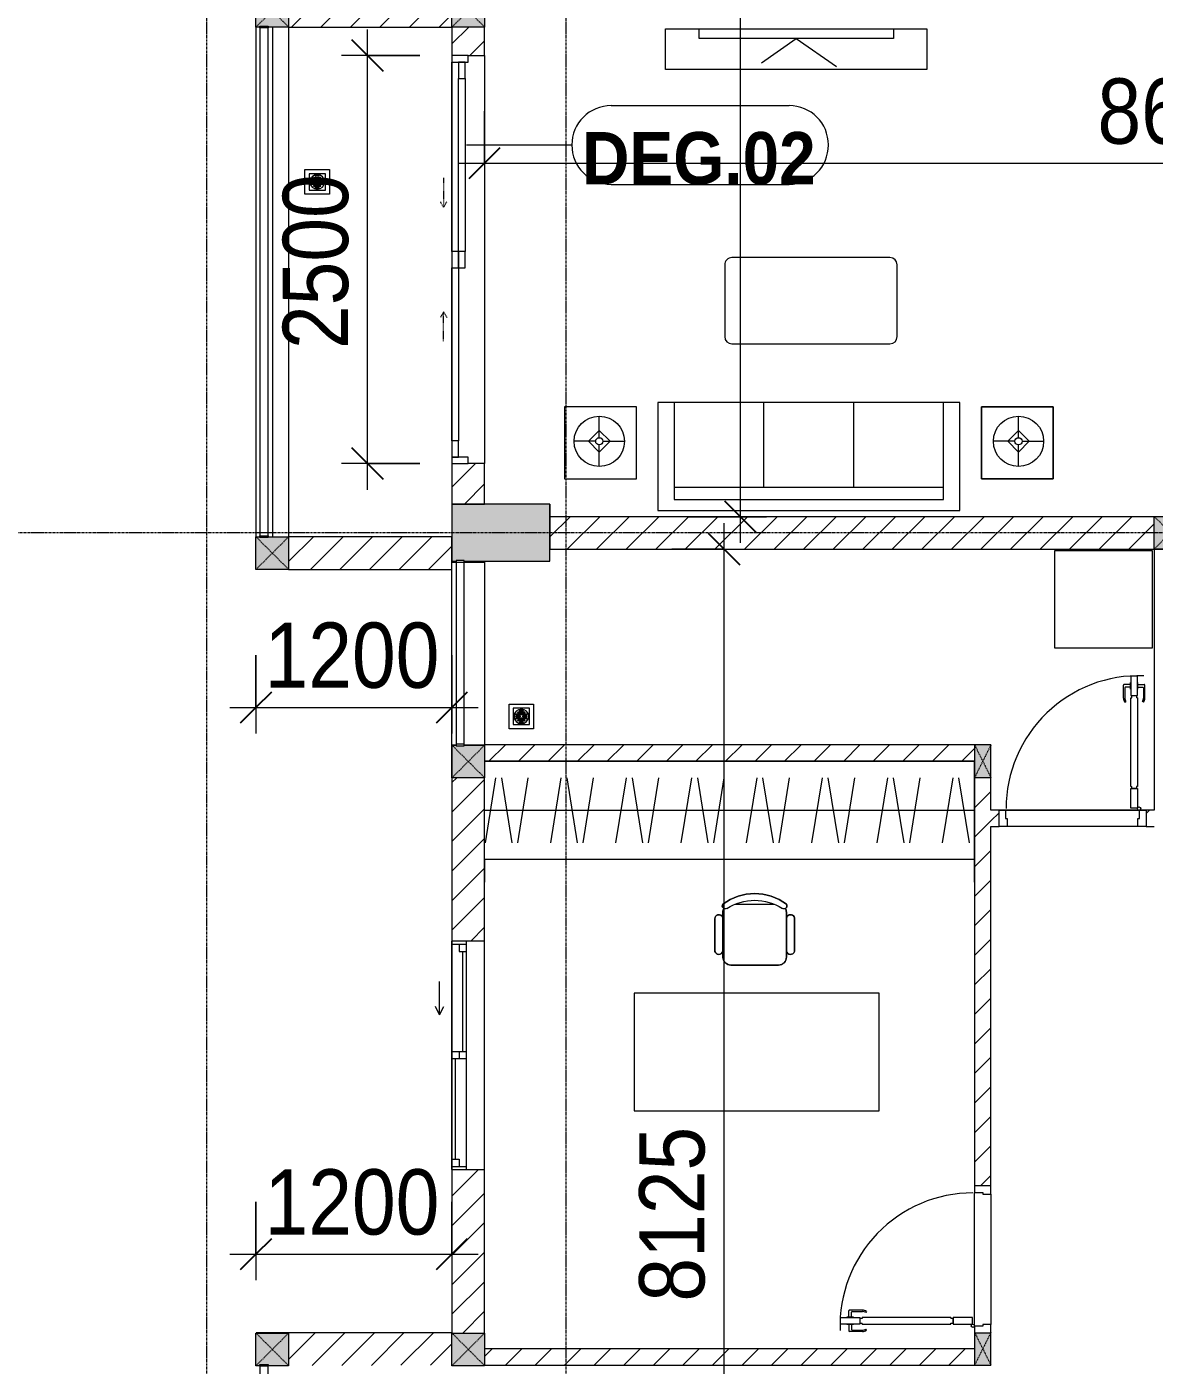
# Model space of a CAD drawing. Header units: millimetres. Extents: x 1591 to 239243, y -15958 to 82755.
# Drawn here: x 206848 to 213751, y 56636 to 64837 of the extents above; entities that cross this region are included whole.
import ezdxf

# ---------------------------------------------------------------- set-up
doc = ezdxf.new("R2010")
doc.units = ezdxf.units.MM
doc.linetypes.add('Dash_2_', pattern=[6, 3, -3])
doc.linetypes.add('Grid Line', pattern=[22.225, 12.7, -3.175, 3.175, -3.175])
for name, color, linetype, lineweight in [('0-1', 250, 'Continuous', 5), ('A-ANNO-DIMS', 211, 'Continuous', 9), ('A-ANNO-DIMS-160', 211, 'Continuous', 9), ('A-DETL-GENF-1', 9, 'Continuous', 9), ('A-DOOR', 31, 'Continuous', 9), ('A-DOOR-1', 254, 'Continuous', 9), ('A-DOOR-2', 9, 'Continuous', 9), ('A-DOOR-FRAM', 31, 'Continuous', 9), ('A-DOOR-HDLN', 31, 'Dash_2_', 9), ('A-DOOR-IDEN', 31, 'Continuous', 9), ('A-FLOR-1', 7, 'Continuous', 9), ('A-FLOR-2', 9, 'Continuous', 9), ('A-FLOR-HRAL', 11, 'Continuous', 9), ('A-FLOR-HRAL-1', 254, 'Continuous', 9), ('A-FLOR-HRAL-2', 9, 'Continuous', 9), ('A-GLAZ', 151, 'Continuous', 9), ('A-WALL', 113, 'Continuous', 9), ('A-WALL-1', 253, 'Continuous', 18), ('A-WALL-2', 9, 'Continuous', 9), ('A-WALL-3', 113, 'Continuous', 18), ('A-WALL-PATT-1', 10, 'Continuous', 9), ('A-WALL-PATT-2', 111, 'Continuous', 9), ('G-IMPT-1', 254, 'Continuous', 9), ('I-FURN', 30, 'Continuous', 9), ('I-FURN-1', 254, 'Continuous', 9), ('M-EQPM-1', 254, 'Continuous', 9), ('S-COLS', 52, 'Continuous', 9), ('S-COLS-1', 52, 'Continuous', 5), ('S-COLS-2', 250, 'Continuous', 18), ('S-COLS-4', 254, 'Continuous', 9), ('S-COLS-5', 253, 'Continuous', 18), ('S-COLS-6', 52, 'Continuous', 18), ('S-COLS-HDLN', 52, 'Dash_2_', 9), ('S-COLS-HDLN-1', 9, 'Dash_2_', 9), ('S-GRID-1', 1, 'Grid Line', 9)]:
    doc.layers.add(name, color=color, linetype=linetype, lineweight=lineweight)
doc.styles.add('Arial_B_4', font='arialbd_0.ttf', dxfattribs={"width": 0.9, "height": 320})
doc.styles.add('UTM Avo', font='UTM Avo.ttf', dxfattribs={"width": 0.9, "height": 400})
doc.dimstyles.new('1_Dim_chi_tiet_2_5', dxfattribs={"dimscale": 304.8, "dimtxt": 399.720379, "dimasz": 0.629921, "dimexe": 0.524934, "dimexo": 0.0625, "dimgap": 0.052493, "dimtad": 1, "dimdec": 0, "dimrnd": 5, "dimzin": 0, "dimdsep": 46, "dimtxsty": 'UTM Avo', "dimblk1": 'OBLIQUE', "dimblk2": 'OBLIQUE', "dimsah": 1, "dimcen": 0.09, "dimdle": 0.524934, "dimazin": 0, "dimtfac": 1, "dimtdec": 4, "dimtix": 1, "dimtmove": 0, "dimatfit": 3, "dimfxl": 1.049869, "dimfxlon": 1, "dimtvp": 1, "dimtolj": 1, "dimtzin": 0, "dimarcsym": 2})
doc.dimstyles.new('1_Dim_chi_tiet_2_5_1', dxfattribs={"dimscale": 304.8, "dimtxt": 399.720379, "dimasz": 0.629921, "dimexe": 0.524934, "dimexo": 0.0625, "dimgap": 0.052493, "dimtad": 1, "dimdec": 0, "dimrnd": 5, "dimzin": 0, "dimdsep": 46, "dimtxsty": 'UTM Avo', "dimblk1": 'OBLIQUE', "dimblk2": 'OBLIQUE', "dimsah": 1, "dimcen": 0.09, "dimdle": 0.524934, "dimazin": 0, "dimtfac": 1, "dimtdec": 4, "dimtix": 1, "dimtmove": 0, "dimatfit": 3, "dimfxl": 1.049869, "dimfxlon": 1, "dimtvp": 1, "dimtolj": 1, "dimtzin": 0, "dimarcsym": 2})
pattern_1 = [(45, (0, 0), (-90.50967, 90.50967), [])]
pattern_2 = [(45, (101998.83, 0), (-90.50967, 90.50967), [])]

# ---------------------------------------------------------------- blocks, each defined once
blk = doc.blocks.new('NCV_TKTC_KET CAU_rvt-1-TKCS_MB TẦNG 5')
at = {"layer": 'S-COLS-1'}
blk.add_hatch(color=256, dxfattribs=at).paths.add_polyline_path([(108052.6, 61561.9), (108052.6, 61911.9), (107452.6, 61911.9), (107452.6, 61561.9), (107477.5, 61561.9), (107477.5, 61566.9), (107527.5, 61566.9), (107527.5, 61561.9), (108052.6, 61561.9)])
at = {"layer": 'A-FLOR-1'}
for p, q in [((106252.6, 64835.3), (106252.6, 61711.9)), ((107452.4, 64835.3), (107452.4, 61711.9)), ((111752.1, 61635.3), (111752.1, 60038.1)), ((107452.4, 60438.1), (107452.4, 56835.3)), ((110752.5, 60438.1), (107652.6, 60438.1)), ((111752.1, 60038.1), (110752.6, 60038.1))]:
    blk.add_line(p, q, dxfattribs=at)
at = {"layer": 'S-COLS-2'}
for p, q in [((107452.6, 61911.9), (107452.6, 61561.9)), ((108052.6, 61911.9), (107452.6, 61911.9)), ((108052.6, 61561.9), (108052.6, 61911.9)), ((107452.6, 61561.9), (107477.5, 61561.9)), ((107527.5, 61561.9), (108052.6, 61561.9))]:
    blk.add_line(p, q, dxfattribs=at)
blk = doc.blocks.new('DOOR_CW_01 CANH MO-PANEL KINH - DIW_01-900x2200-CỬA GỖ VÂN LAMINATE-553393-TKCS_MB TẦNG 5')
at = {"layer": 'A-DETL-GENF-1'}
for p, q in [((-399, 820.5), (-438, 820.5)), ((-399, 831.8), (-397, 831.8)), ((-399, 792.2), (-399, 831.8)), ((-397, 872), (-357, 872)), ((-397, 752), (-397, 872)), ((-397, 792.2), (-397, 831.8)), ((-357, 872), (-357, 752)), ((-357, 792.2), (-357, 831.8)), ((-355, 831.8), (-357, 831.8)), ((-355, 792.2), (-355, 831.8)), ((-355, 820.5), (-316, 820.5)), ((-442, 737), (-442, 816.5)), ((-434, 799.5), (-434, 737)), ((-399, 803.5), (-430, 803.5)), ((-397, 792.2), (-399, 792.2)), ((-357, 752), (-397, 752)), ((-363, 752), (-391, 752)), ((-391, 752), (-391, 738)), ((-363, 738), (-363, 752)), ((-357, 792.2), (-355, 792.2)), ((-355, 803.5), (-324, 803.5)), ((-320, 799.5), (-320, 737)), ((-312, 737), (-312, 816.5)), ((-433.9, 711.2), (-427.3, 715.8)), ((-397, 738), (-391, 738)), ((-397, 738), (-397, 196)), ((-357, 738), (-363, 738)), ((-357, 196), (-357, 738)), ((-320.1, 711.2), (-326.7, 715.8)), ((-397, 196), (-391, 196)), ((-357, 182), (-397, 182)), ((-397, 182), (-397, 62)), ((-391, 196), (-391, 182)), ((-391, 182), (-363, 182)), ((-357, 196), (-363, 196)), ((-363, 182), (-363, 196)), ((-357, 62), (-357, 182)), ((-397, 62), (-357, 62))]:
    blk.add_line(p, q, dxfattribs=at)
blk.add_circle((-407, 60), 10, dxfattribs=at)
for centre, radius, start, end in [((-438, 816.5), 4, 90, 180), ((-407, 60), 814, 360, 92), ((-316, 816.5), 4, 0, 90), ((-430, 799.5), 4, 90, 180), ((-324, 799.5), 4, 360, 90), ((-397, 737), 45, 180, 215), ((-397, 737), 37, 180, 215), ((-357, 737), 37, 325, 0), ((-357, 737), 45, 325, 0)]:
    blk.add_arc(centre, radius, start, end, dxfattribs=at)
at = {"layer": 'A-DOOR-2'}
for p, q in [((-410, 50), (-450, 50)), ((-450, 50), (-450, -50)), ((-410, 0), (-410, 50)), ((-400, 0), (-410, 0)), ((-407, 50), (-382, 50)), ((-400, -50), (-400, 0)), ((410, 0), (400, 0)), ((400, 0), (400, -50)), ((450, 50), (410, 50)), ((410, 50), (410, 0)), ((450, -50), (450, 50)), ((-450, -50), (-400, -50)), ((400, -50), (450, -50))]:
    blk.add_line(p, q, dxfattribs=at)
blk = doc.blocks.new('TU DO LV A - TU DO LV A-885793-TKCS_MB TẦNG 5')
at = {"layer": 'I-FURN'}
for p, q in [((4.3, 101), (68.9, 499)), ((169, 101), (104.4, 499)), ((202.5, 101), (267.1, 499)), ((404.3, 101), (468.9, 499)), ((569, 101), (504.4, 499)), ((602.5, 101), (667.1, 499)), ((804.3, 101), (868.9, 499)), ((969, 101), (904.4, 499)), ((1002.5, 101), (1067.1, 499)), ((1204.3, 101), (1268.9, 499)), ((1369, 101), (1304.4, 499)), ((1402.5, 101), (1467.1, 499)), ((1604.3, 101), (1668.9, 499)), ((1769, 101), (1704.4, 499)), ((1802.5, 101), (1867.1, 499)), ((2004.3, 101), (2068.9, 499)), ((2169, 101), (2104.4, 499)), ((2202.5, 101), (2267.1, 499)), ((2404.3, 101), (2468.9, 499)), ((2569, 101), (2504.4, 499)), ((2602.5, 101), (2667.1, 499)), ((2804.3, 101), (2868.9, 499)), ((2969, 101), (2904.4, 499)), ((0, 300), (3000, 300)), ((0, 0), (3000, 0))]:
    blk.add_line(p, q, dxfattribs=at)
at = {"layer": 'I-FURN-1'}
blk.add_line((0, 0), (3000, 0), dxfattribs=at)
blk = doc.blocks.new('BAN LV A - BAN LV A_dwg_ban hoc2-348006-TKCS_MB TẦNG 5')
at = {"layer": 'I-FURN'}
for p, q in [((145.8, 437.4), (-145.8, 437.4)), ((-243, 354.4), (-243, 162)), ((-194.4, 388.8), (-194.4, 113.4)), ((194.4, 113.4), (194.4, 388.8)), ((194.4, 351.4), (194.4, 150.8)), ((243.7, 162), (243.7, 354.4)), ((-120.5, 64.8), (120.5, 64.8))]:
    blk.add_line(p, q, dxfattribs=at)
at = {"layer": 'I-FURN', "flags": 128}
blk.add_lwpolyline([(-737.8, 610.5), (-737.8, 1330.5), (-154.9, 1330.5), (762.2, 1330.5), (762.2, 610.5)], close=True, dxfattribs=at)
at = {"layer": 'I-FURN'}
for centre, radius, start, end in [((-145.8, 388.8), 48.6, 90, 180), ((145.8, 388.8), 48.6, 360, 90), ((-218.7, 347.3), 25.3, 343.7398, 163.7398), ((219.4, 347.3), 25.3, 16.2602, 170.70537), ((-218.7, 154.9), 25.3, 163.7398, 16.2602), ((-180.2, 75.4), 17.8, 57.97259, 216.69006), ((-145.8, 113.4), 48.6, 180, 207.58444), ((0, 359.3), 318.2, 237.57575, 302.42425), ((180.2, 75.4), 17.8, 323.30994, 122.02741), ((145.8, 113.4), 48.6, 332.41556, 0), ((219.4, 154.9), 25.3, 189.29463, 16.2602), ((0, 324), 324, 233.1301, 306.8699)]:
    blk.add_arc(centre, radius, start, end, dxfattribs=at)
blk = doc.blocks.new('BAN LV A - BAN LV A_dwg-348005-TKCS_MB TẦNG 5')
at = {"extrusion": (0, 0, -1), "zscale": -1, "rotation": 180}
blk.add_blockref('BAN LV A - BAN LV A_dwg_ban hoc2-348006-TKCS_MB TẦNG 5', (-729, 1383.7), dxfattribs=at)
blk = doc.blocks.new('BAN LV A - BAN LV A-348231-TKCS_MB TẦNG 5')
at = {"layer": 'I-FURN-1'}
for p, q in [((534.6, 1270.3), (534.6, 1235.9)), ((923.4, 1232.9), (923.4, 1270.3)), ((486, 1221.7), (486, 1029.3)), ((972.7, 1029.3), (972.7, 1221.7)), ((534.6, 1029.3), (534.6, 994.9)), ((923.4, 994.9), (923.4, 1032.3)), ((583.2, 946.3), (874.8, 946.3)), ((1491.2, 773.2), (-8.8, 773.2)), ((-8.8, 773.2), (-8.8, 53.2)), ((1491.2, 53.2), (1491.2, 773.2)), ((-8.8, 53.2), (1491.2, 53.2))]:
    blk.add_line(p, q, dxfattribs=at)
for centre, radius, start, end in [((548.9, 1308.3), 17.8, 143.30994, 240.59603), ((729, 1059.7), 324, 53.1301, 126.8699), ((909.2, 1308.3), 17.8, 299.40397, 36.69006), ((510.3, 1228.8), 25.3, 16.2602, 196.2602), ((583.2, 1270.3), 48.6, 152.41556, 180), ((874.8, 1270.3), 48.6, 360, 27.58444), ((948.4, 1228.8), 25.3, 343.7398, 170.70537), ((510.3, 1036.4), 25.3, 196.2602, 343.7398), ((583.2, 994.9), 48.6, 180, 270), ((874.8, 994.9), 48.6, 270, 360), ((948.4, 1036.4), 25.3, 189.29463, 343.7398)]:
    blk.add_arc(centre, radius, start, end, dxfattribs=at)
blk.add_blockref('BAN LV A - BAN LV A_dwg-348005-TKCS_MB TẦNG 5', (0, 0))
blk = doc.blocks.new('MAY GIAT - MAY GIAT_dwg-348053-TKCS_MB TẦNG 5')
at = {"layer": 'G-IMPT-1', "flags": 128}
blk.add_lwpolyline([(5, 596.6), (5, 2.3), (605, 2.3), (605, 596.6)], close=True, dxfattribs=at)
blk = doc.blocks.new('MAY GIAT - MAY GIAT-348233-TKCS_MB TẦNG 5')
at = {"layer": 'I-FURN-1'}
for p, q in [((5, 596.6), (5, 2.3)), ((605, 596.6), (5, 596.6)), ((605, 2.3), (605, 596.6)), ((5, 2.3), (605, 2.3))]:
    blk.add_line(p, q, dxfattribs=at)
blk.add_blockref('MAY GIAT - MAY GIAT_dwg-348053-TKCS_MB TẦNG 5', (0, 0))
blk = doc.blocks.new('THU NUOC - THU NUOC-455054-TKCS_MB TẦNG 5')
at = {"layer": 'M-EQPM-1'}
for p, q in [((-66.3, -70.6), (-66.3, 79.4)), ((-66.3, 79.4), (83.7, 79.4)), ((58.7, 54.4), (-41.3, 54.4)), ((-41.3, 54.4), (-41.3, -45.6)), ((-23.3, 19.6), (40.9, 19.6)), ((40.9, 13.6), (-23.3, 13.6)), ((-23.3, 7.2), (0.7, 7.2)), ((0.7, 1.2), (-23.3, 1.2)), ((-11, 32.1), (28.5, 32.1)), ((28.5, 26.1), (-11, 26.1)), ((-1.1, 44.5), (18.5, 44.5)), ((18.5, 38.5), (-1.1, 38.5)), ((0.7, 7.2), (0.7, 1.2)), ((16.7, 1.2), (16.7, 7.2)), ((16.7, 7.2), (40.9, 7.2)), ((40.9, 1.2), (16.7, 1.2)), ((58.7, -45.6), (58.7, 54.4)), ((83.7, 79.4), (83.7, -70.6)), ((83.7, -70.6), (-66.3, -70.6)), ((-41.3, -45.6), (58.7, -45.6)), ((-23.3, -4.8), (40.9, -4.8)), ((40.9, -10.8), (-23.3, -10.8)), ((-11, -17.3), (28.5, -17.3)), ((28.5, -23.3), (-11, -23.3)), ((-1.1, -29.6), (18.5, -29.6)), ((18.5, -35.6), (-1.1, -35.6))]:
    blk.add_line(p, q, dxfattribs=at)
for centre, radius, start, end in [((8.7, 4.4), 45, 0, 180), ((8.7, 4.4), 45, 360, 180), ((8.7, 4.4), 45, 180, 0), ((8.7, 4.4), 45, 180, 360), ((-23.3, 16.6), 3, 90, 270), ((-23.3, 4.2), 3, 90, 270), ((-11, 29.1), 3, 90, 270), ((-1.1, 41.5), 3, 90, 270), ((18.5, 41.5), 3, 270, 90), ((28.5, 29.1), 3, 270, 90), ((40.9, 16.6), 3, 270, 90), ((40.9, 4.2), 3, 270, 90), ((-23.3, -7.8), 3, 90, 270), ((-11, -20.3), 3, 90, 270), ((-1.1, -32.6), 3, 90, 270), ((18.5, -32.6), 3, 270, 90), ((28.5, -20.3), 3, 270, 90), ((40.9, -7.8), 3, 270, 90)]:
    blk.add_arc(centre, radius, start, end, dxfattribs=at)
blk = doc.blocks.new('Railing - 50 x 10mm-901205-TKCS_MB TẦNG 5')
at = {"layer": 'A-FLOR-HRAL-2'}
for p, q in [((25, 5), (-25, 5)), ((-25, 5), (-25, -5)), ((25, -5), (25, 5)), ((-25, -5), (25, -5))]:
    blk.add_line(p, q, dxfattribs=at)
blk = doc.blocks.new('Railing - Railing-883253-TKCS_MB TẦNG 5')
at = {"layer": 'A-FLOR-HRAL-2'}
for p, q in [((84569, 52296.2), (84569, 51181.2)), ((84619, 51181.2), (84619, 52296.2))]:
    blk.add_line(p, q, dxfattribs=at)
for p in [(84594, 52301.2), (84594, 51176.2)]:
    blk.add_blockref('Railing - 50 x 10mm-901205-TKCS_MB TẦNG 5', p)
blk = doc.blocks.new('G1_SOF - BO TRU - 100x200-V79-TKCS_MB TẦNG 5')
at = {"layer": 'S-COLS'}
blk.add_hatch(color=256, dxfattribs=at).paths.add_polyline_path([(50, -100), (50, 98.4), (-50, 98.4), (-50, -100)])
at = {"layer": 'S-COLS-5'}
for p, q in [((-50, 98.4), (-50, -100)), ((50, -100), (50, 98.4)), ((-50, -100), (50, -100))]:
    blk.add_line(p, q, dxfattribs=at)
at = {"layer": 'S-COLS-HDLN-1'}
for p, q in [((50, 100), (-50, -100)), ((-50, 100), (50, -100))]:
    blk.add_line(p, q, dxfattribs=at)
blk = doc.blocks.new('G1_SOF - BO TRU - 100x200-745959-TKCS_MB TẦNG 5')
at = {"layer": 'S-COLS'}
blk.add_hatch(color=256, dxfattribs=at).paths.add_polyline_path([(-50, 100), (-50, -100), (50, -100), (50, 100)])
at = {"layer": 'S-COLS-5'}
for p, q in [((50, 100), (-50, 100)), ((-50, 100), (-50, -100)), ((50, -100), (50, 100)), ((-50, -100), (50, -100))]:
    blk.add_line(p, q, dxfattribs=at)
at = {"layer": 'S-COLS-HDLN-1'}
for p, q in [((50, 100), (-50, -100)), ((-50, 100), (50, -100))]:
    blk.add_line(p, q, dxfattribs=at)
blk = doc.blocks.new('LOBBY_SOFA_1 - LOBBY_SOFA_1-885811-TKCS_MB TẦNG 5')
at = {"layer": 'I-FURN'}
for p, q in [((-2556, 0), (-2556, -660)), ((-708, 0), (-2556, 0)), ((-708, -660), (-708, 0)), ((-2457, -66), (-2457, -660)), ((-807, -66), (-2457, -66)), ((-807, -660), (-807, -66)), ((-807, -143), (-2457, -143)), ((-1907, -143), (-1907, -660)), ((-1357, -143), (-1357, -660)), ((-3128.2, -193.5), (-2688.2, -193.5)), ((-3128.2, -633.5), (-3128.2, -193.5)), ((-2688.2, -193.5), (-2688.2, -633.5)), ((-575.9, -193.5), (-575.9, -633.5)), ((-135.9, -193.5), (-575.9, -193.5)), ((-135.9, -633.5), (-135.9, -193.5)), ((-2915.4, -269), (-2915.4, -401)), ((-348.6, -269), (-348.6, -401)), ((-2915.4, -357), (-2981.4, -423)), ((-2849.4, -423), (-2915.4, -357)), ((-414.6, -423), (-348.6, -357)), ((-348.6, -357), (-282.6, -423)), ((-2937.4, -423), (-3069.4, -423)), ((-2981.4, -423), (-2915.4, -489)), ((-2915.4, -489), (-2849.4, -423)), ((-2915.4, -445), (-2915.4, -577)), ((-2893.4, -423), (-2761.4, -423)), ((-370.6, -423), (-502.6, -423)), ((-348.6, -489), (-414.6, -423)), ((-282.6, -423), (-348.6, -489)), ((-348.6, -445), (-348.6, -577)), ((-326.6, -423), (-194.6, -423)), ((-2688.2, -633.5), (-3128.2, -633.5)), ((-575.9, -633.5), (-135.9, -633.5)), ((-2556, -660), (-708, -660)), ((-2172.3, -1064.5), (-2172.3, -1504.5)), ((-1160.3, -1020.5), (-2128.3, -1020.5)), ((-1116.3, -1504.5), (-1116.3, -1064.5)), ((-2128.3, -1548.5), (-1160.3, -1548.5))]:
    blk.add_line(p, q, dxfattribs=at)
for centre, radius in [((-2915.4, -423), 154), ((-348.6, -423), 154), ((-2915.4, -423), 22), ((-348.6, -423), 22)]:
    blk.add_circle(centre, radius, dxfattribs=at)
for centre, start, end in [((-2128.3, -1064.5), 90, 180), ((-1160.3, -1064.5), 0, 90), ((-2128.3, -1504.5), 180, 270), ((-1160.3, -1504.5), 270, 0)]:
    blk.add_arc(centre, 44, start, end, dxfattribs=at)
at = {"layer": 'I-FURN-1'}
for p, q in [((-708, 0), (-2556, 0)), ((-2556, 0), (-2556, -660)), ((-708, -660), (-708, 0)), ((-2688.2, -193.5), (-3128.2, -193.5)), ((-3128.2, -193.5), (-3128.2, -633.5)), ((-2688.2, -633.5), (-2688.2, -193.5)), ((-135.9, -193.5), (-575.9, -193.5)), ((-575.9, -193.5), (-575.9, -633.5)), ((-135.9, -633.5), (-135.9, -193.5)), ((-3128.2, -633.5), (-2688.2, -633.5)), ((-575.9, -633.5), (-135.9, -633.5)), ((-2556, -660), (-708, -660)), ((-2172.3, -1064.5), (-2172.3, -1504.5)), ((-1160.3, -1020.5), (-2128.3, -1020.5)), ((-1116.3, -1504.5), (-1116.3, -1064.5)), ((-2128.3, -1548.5), (-1160.3, -1548.5))]:
    blk.add_line(p, q, dxfattribs=at)
for centre, start, end in [((-2128.3, -1064.5), 90, 180), ((-1160.3, -1064.5), 0, 90), ((-2128.3, -1504.5), 180, 270), ((-1160.3, -1504.5), 270, 0)]:
    blk.add_arc(centre, 44, start, end, dxfattribs=at)
blk = doc.blocks.new('RES_BAN AN - RES_BAN AN-901221-TKCS_MB TẦNG 5')
at = {"layer": 'I-FURN-1'}
for p, q in [((0, 250), (1600, 250)), ((0, 0), (0, 250)), ((1600, 250), (1600, 0)), ((1600, 0), (0, 0))]:
    blk.add_line(p, q, dxfattribs=at)
blk = doc.blocks.new('KE TIVI-2 - KE TIVI-2-901222-TKCS_MB TẦNG 5')
at = {"layer": 'I-FURN-1'}
for p, q in [((0, 60), (-245.7, 232.1)), ((213, 209.1), (0, 60)), ((-595.6, 60), (595.6, 60)), ((-595.6, 0), (-595.6, 60)), ((595.6, 0), (-595.6, 0)), ((595.6, 60), (595.6, 0))]:
    blk.add_line(p, q, dxfattribs=at)
blk = doc.blocks.new('DOOR_CW_01 CANH MO-PANEL KINH - DIG_01-900x2200-CỬA NHÔM KÍNH-901215-TKCS_MB TẦNG 5')
at = {"layer": 'A-DETL-GENF-1'}
for p, q in [((-397, -182), (-397, -62)), ((-397, -62), (-357, -62)), ((-357, -62), (-357, -182)), ((-357, -182), (-397, -182)), ((-397, -196), (-391, -196)), ((-397, -738), (-397, -196)), ((-391, -196), (-391, -182)), ((-391, -182), (-363, -182)), ((-363, -182), (-363, -196)), ((-357, -196), (-363, -196)), ((-357, -196), (-357, -738)), ((-442, -737), (-442, -816.5)), ((-434, -799.5), (-434, -737)), ((-433.9, -711.2), (-427.3, -715.8)), ((-397, -738), (-391, -738)), ((-391, -752), (-391, -738)), ((-357, -738), (-363, -738)), ((-363, -738), (-363, -752)), ((-320.1, -711.2), (-326.7, -715.8)), ((-320, -799.5), (-320, -737)), ((-312, -737), (-312, -816.5)), ((-399, -803.5), (-430, -803.5)), ((-399, -792.2), (-399, -831.8)), ((-397, -792.2), (-399, -792.2)), ((-357, -752), (-397, -752)), ((-397, -752), (-397, -872)), ((-397, -792.2), (-397, -831.8)), ((-363, -752), (-391, -752)), ((-357, -872), (-357, -752)), ((-357, -792.2), (-357, -831.8)), ((-357, -792.2), (-355, -792.2)), ((-355, -792.2), (-355, -831.8)), ((-355, -803.5), (-324, -803.5)), ((-399, -820.5), (-438, -820.5)), ((-399, -831.8), (-397, -831.8)), ((-397, -872), (-357, -872)), ((-355, -831.8), (-357, -831.8)), ((-355, -820.5), (-316, -820.5))]:
    blk.add_line(p, q, dxfattribs=at)
blk.add_circle((-407, -60), 10, dxfattribs=at)
for centre, radius, start, end in [((-407, -60), 814, 268, 0), ((-397, -737), 45, 145, 180), ((-397, -737), 37, 145, 180), ((-357, -737), 37, 0, 35), ((-357, -737), 45, 360, 35), ((-438, -816.5), 4, 180, 270), ((-430, -799.5), 4, 180, 270), ((-324, -799.5), 4, 270, 0), ((-316, -816.5), 4, 270, 0)]:
    blk.add_arc(centre, radius, start, end, dxfattribs=at)
at = {"layer": 'A-DOOR-2'}
for p, q in [((-450, -50), (-450, 50)), ((-450, 50), (-400, 50)), ((-400, 50), (-400, 0)), ((400, 0), (400, 50)), ((400, 50), (450, 50)), ((450, 50), (450, -50)), ((-410, -50), (-450, -50)), ((-410, 0), (-410, -50)), ((-400, 0), (-410, 0)), ((-407, -50), (-382, -50)), ((410, 0), (400, 0)), ((410, -50), (410, 0)), ((450, -50), (410, -50))]:
    blk.add_line(p, q, dxfattribs=at)
blk = doc.blocks.new('NCV_TKTC_TANG 5_rvt-1-TKCS_MB TẦNG 5')
at = {"layer": 'A-WALL-PATT-1'}
h = blk.add_hatch(dxfattribs=at)
h.set_pattern_fill('FP_1', color=256, style=0, pattern_type=2)
h.set_pattern_definition(pattern_1)
h.paths.add_polyline_path([(110652.6, 60336.9), (110652.6, 60436.9), (107652.6, 60435.3), (107652.6, 60336.9), (109312.2, 60336.9)])
h = blk.add_hatch(dxfattribs=at)
h.set_pattern_fill('FP_1', color=256, style=0, pattern_type=2)
h.set_pattern_definition(pattern_1)
h.paths.add_polyline_path([(110702.6, 57735.3), (110752.6, 57735.3), (110752.5, 60236.9), (110652.6, 60236.9), (110652.6, 57735.3)])
h = blk.add_hatch(dxfattribs=at)
h.set_pattern_fill('FP_1', color=256, style=0, pattern_type=2)
h.set_pattern_definition(pattern_1)
h.paths.add_polyline_path([(111752.1, 59936.9), (111752.6, 59936.9), (111752.1, 60036.9), (111702.6, 60036.9), (111702.6, 59936.9), (111752.1, 59936.9)])
h.paths.add_polyline_path([(110802.6, 59936.9), (110802.6, 60036.9), (110752.6, 60036.9), (110752.6, 59936.9), (110782.2, 59936.9)])
h = blk.add_hatch(dxfattribs=at)
h.set_pattern_fill('FP_1', color=256, style=0, pattern_type=2)
h.set_pattern_definition(pattern_1)
h.paths.add_polyline_path([(110652.6, 56636.9), (110652.6, 56736.9), (107652.6, 56736.9), (107652.6, 56636.9), (109312.2, 56636.9)])
at = {"layer": 'A-FLOR-2'}
for p, q in [((106452.6, 64835.3), (106452.6, 61711.9)), ((107652.6, 64660.3), (107652.6, 62160.3)), ((108052.6, 61911.9), (108052.6, 61836.9)), ((108052.6, 61836.9), (111752.2, 61836.9)), ((107652.6, 61561.9), (107652.6, 61556.9)), ((110652.6, 60336.9), (107652.6, 60336.9)), ((110652.6, 60236.9), (110652.6, 60336.9)), ((110652.6, 59736.9), (110652.6, 60236.9)), ((111652.6, 59936.9), (110852.6, 59936.9)), ((107652.6, 59736.9), (107652.6, 59595.5)), ((110652.6, 59595.5), (110652.6, 59736.9)), ((110652.6, 56875.3), (110652.6, 57695.3)), ((110752.6, 57685.3), (110752.6, 56885.3))]:
    blk.add_line(p, q, dxfattribs=at)
at = {"layer": 'A-WALL-1'}
for p, q in [((110652.6, 60436.9), (107652.6, 60436.9)), ((107652.6, 60336.9), (110652.6, 60336.9)), ((110652.6, 60236.9), (110652.6, 57735.3)), ((110752.6, 60036.9), (110752.6, 60236.9)), ((110802.6, 60036.9), (110752.6, 60036.9)), ((111752.6, 60036.9), (111702.6, 60036.9)), ((110752.6, 57735.3), (110752.6, 59936.9)), ((110752.6, 59936.9), (110802.6, 59936.9)), ((111702.6, 59936.9), (111752.6, 59936.9)), ((110652.6, 56736.9), (107652.6, 56736.9)), ((107652.6, 56636.9), (110652.6, 56636.9))]:
    blk.add_line(p, q, dxfattribs=at)
at = {"layer": 'A-WALL-2'}
for p, q in [((107452.6, 61556.9), (107477.5, 61556.9)), ((107452.6, 60437.3), (107452.6, 61511.9)), ((107527.5, 61556.9), (107652.6, 61556.9)), ((107652.6, 61556.9), (107652.6, 60437.3)), ((107452.6, 60437.3), (107477.5, 60437.3)), ((107527.5, 60437.3), (107652.6, 60437.3)), ((110842.6, 60036.9), (111662.6, 60036.9)), ((111652.6, 59936.9), (110852.6, 59936.9)), ((110652.6, 56875.3), (110652.6, 57695.3)), ((110752.6, 57685.3), (110752.6, 56885.3))]:
    blk.add_line(p, q, dxfattribs=at)
at = {"layer": 'A-DOOR-1'}
for name, p, rotation in [('DOOR_CW_01 CANH MO-PANEL KINH - DIG_01-900x2200-CỬA NHÔM KÍNH-901215-TKCS_MB TẦNG 5', (111252.6, 59986.9), 180), ('DOOR_CW_01 CANH MO-PANEL KINH - DIW_01-900x2200-CỬA GỖ VÂN LAMINATE-553393-TKCS_MB TẦNG 5', (110702.6, 57285.3), 89.99999999999882)]:
    blk.add_blockref(name, p, dxfattribs=dict(at, rotation=rotation))
at = {"layer": 'A-FLOR-HRAL-1'}
blk.add_blockref('Railing - Railing-883253-TKCS_MB TẦNG 5', (22908.5, 9260.7), dxfattribs=at)
at = {"layer": 'I-FURN-1', "rotation": 180}
for name, p in [('RES_BAN AN - RES_BAN AN-901221-TKCS_MB TẦNG 5', (110360.8, 64824.9)), ('KE TIVI-2 - KE TIVI-2-901222-TKCS_MB TẦNG 5', (109560.8, 64824.9)), ('LOBBY_SOFA_1 - LOBBY_SOFA_1-885811-TKCS_MB TẦNG 5', (108006.1, 61874.1))]:
    blk.add_blockref(name, p, dxfattribs=at)
at = {"layer": 'I-FURN-1'}
for name, p in [('MAY GIAT - MAY GIAT-348233-TKCS_MB TẦNG 5', (111137.6, 61030.3)), ('TU DO LV A - TU DO LV A-885793-TKCS_MB TẦNG 5', (107652.6, 59736.9)), ('BAN LV A - BAN LV A-348231-TKCS_MB TẦNG 5', (108576.8, 58142.1))]:
    blk.add_blockref(name, p, dxfattribs=at)
at = {"layer": 'M-EQPM-1'}
for p in [(106618.8, 63882.2), (107868.8, 60606.9)]:
    blk.add_blockref('THU NUOC - THU NUOC-455054-TKCS_MB TẦNG 5', p, dxfattribs=at)
at = {"layer": 'S-COLS-4'}
for name, p in [('G1_SOF - BO TRU - 100x200-745959-TKCS_MB TẦNG 5', (110702.6, 60336.9)), ('G1_SOF - BO TRU - 100x200-V79-TKCS_MB TẦNG 5', (110702.6, 56736.9))]:
    blk.add_blockref(name, p, dxfattribs=at)
blk = doc.blocks.new('G1_SOF - BO TRU - 200x200-3055084-TKCS_MB TẦNG 5')
at = {"layer": 'S-COLS'}
blk.add_hatch(color=256, dxfattribs=at).paths.add_polyline_path([(8.4, 100), (-100, 100), (-100, -100), (100, -100), (100, 100)])
at = {"layer": 'S-COLS-6'}
for p, q in [((-100, 100), (100, 100)), ((-100, -100), (-100, 100)), ((100, 100), (100, -100)), ((100, -100), (-100, -100))]:
    blk.add_line(p, q, dxfattribs=at)
at = {"layer": 'S-COLS-HDLN'}
for p, q in [((100, -100), (-100, 100)), ((-100, -100), (100, 100))]:
    blk.add_line(p, q, dxfattribs=at)
blk = doc.blocks.new('G1_SOF - BO TRU - 200x200-V30-TKCS_MB TẦNG 5')
at = {"layer": 'S-COLS'}
blk.add_hatch(color=256, dxfattribs=at).paths.add_polyline_path([(99.9, 100), (75.9, 100), (75.9, 92.9), (25.9, 92.9), (25.9, 100), (-100, 100), (-100, -100), (100, -100), (100, 100)])
at = {"layer": 'S-COLS-6'}
for p, q in [((-100, 100), (25.9, 100)), ((-100, -100), (-100, 100)), ((75.9, 100), (100, 100)), ((100, 100), (100, -100)), ((100, -100), (-100, -100))]:
    blk.add_line(p, q, dxfattribs=at)
at = {"layer": 'S-COLS-HDLN'}
for p, q in [((100, -100), (-100, 100)), ((-100, -100), (100, 100))]:
    blk.add_line(p, q, dxfattribs=at)
blk = doc.blocks.new('G1_SOF - BO TRU - 200x200-V29-TKCS_MB TẦNG 5')
at = {"layer": 'S-COLS'}
blk.add_hatch(color=256, dxfattribs=at).paths.add_polyline_path([(75.9, 100), (-100, 100), (-100, -100), (25.9, -100), (25.9, -95), (75.9, -95), (75.9, -100), (100, -100), (99.9, 100)])
at = {"layer": 'S-COLS-6'}
for p, q in [((-100, 100), (100, 100)), ((-100, -100), (-100, 100)), ((100, 100), (100, -100)), ((25.9, -100), (-100, -100)), ((100, -100), (75.9, -100))]:
    blk.add_line(p, q, dxfattribs=at)
at = {"layer": 'S-COLS-HDLN'}
for p, q in [((100, -100), (-100, 100)), ((-100, -100), (100, 100))]:
    blk.add_line(p, q, dxfattribs=at)
blk = doc.blocks.new('G1_SOF - BO TRU - 200x200-V32-TKCS_MB TẦNG 5')
at = {"layer": 'S-COLS'}
blk.add_hatch(color=256, dxfattribs=at).paths.add_polyline_path([(100, 100), (-100, 100), (-100, -100), (100, -100), (100, -1.6)])
at = {"layer": 'S-COLS-6'}
for p, q in [((-100, 100), (100, 100)), ((-100, -100), (-100, 100)), ((100, 100), (100, -100)), ((25.1, -100), (-100, -100)), ((100, -100), (75.1, -100))]:
    blk.add_line(p, q, dxfattribs=at)
at = {"layer": 'S-COLS-HDLN'}
for p, q in [((100, -100), (-100, 100)), ((-100, -100), (100, 100))]:
    blk.add_line(p, q, dxfattribs=at)
blk = doc.blocks.new('1_FAMILY RVT - W01-WxH 1400x1400xmm-389822-TKCS_MB TẦNG 5')
at = {"layer": 'A-GLAZ'}
for p, q in [((248.4, 172.39), (299.2, 197.79)), ((248.4, 172.39), (299.2, 146.99)), ((248.4, 172.39), (451.6, 172.39)), ((-700, 96.19), (-700, -103.81)), ((700, 96.19), (-700, 96.19)), ((-700, 96.19), (-636.5, 96.19)), ((-680.95, 96.19), (-680.95, 7.29)), ((-636.5, 96.19), (-22.225, 96.19)), ((-636.5, 96.19), (-636.5, 51.74)), ((-22.225, 7.29), (-22.225, 96.19)), ((-22.225, 96.19), (22.225, 96.19)), ((22.225, 96.19), (680.95, 96.19)), ((22.225, 96.19), (22.225, 7.29)), ((680.95, 96.19), (700, 96.19)), ((680.95, 96.19), (680.95, 7.29)), ((700, -103.81), (700, 96.19)), ((-700, 7.29), (-680.95, 7.29)), ((-636.5, 51.74), (-680.95, 51.74)), ((-680.95, 7.29), (-22.225, 7.29)), ((-636.5, 73.965), (-22.225, 73.965)), ((22.225, 51.74), (-22.225, 51.74)), ((-22.225, 7.29), (22.225, 7.29)), ((22.225, 29.515), (636.5, 29.515)), ((22.225, 7.29), (636.5, 7.29)), ((636.5, 51.74), (636.5, 7.29)), ((680.95, 51.74), (636.5, 51.74)), ((636.5, 7.29), (700, 7.29)), ((-700, -103.81), (700, -103.81))]:
    blk.add_line(p, q, dxfattribs=at)
blk = doc.blocks.new('DEG_02-DEG_03 - DEG_02-2500x2400mm-CỬA ĐI 02 CÁNH TRƯỢT-625766-TKCS_MB TẦNG 5')
at = {"layer": 'A-DOOR'}
for p, q in [((-1110, 100), (-1210, 100)), ((-1210, 100), (-1210, 60)), ((-1110, 60), (-1110, 100)), ((-1110, 100), (-50, 100)), ((50, 100), (-50, 100)), ((-50, 100), (-50, 60)), ((50, 60), (50, 100)), ((-1210, 60), (-1110, 60)), ((-50, 60), (-1110, 60)), ((50, 60), (-50, 60)), ((-50, 60), (-50, 20)), ((-50, 60), (50, 60)), ((-50, 20), (50, 20)), ((50, 20), (50, 60)), ((50, 60), (1110, 60)), ((1110, 20), (50, 20)), ((1210, 60), (1110, 60)), ((1110, 60), (1110, 20)), ((1110, 20), (1210, 20)), ((1210, 20), (1210, 60))]:
    blk.add_line(p, q, dxfattribs=at)
at = {"layer": 'A-DOOR-FRAM'}
for p, q in [((-1210, 100), (-1250, 100)), ((-1250, 100), (-1250, 0)), ((-1210, 0), (-1210, 100)), ((1250, 100), (1210, 100)), ((1210, 100), (1210, 0)), ((1250, 0), (1250, 100)), ((-1250, 0), (-1210, 0)), ((1210, 0), (1250, 0))]:
    blk.add_line(p, q, dxfattribs=at)
at = {"layer": 'A-DOOR-HDLN'}
for p, q in [((-320.4, 151.1), (-355, 171.1)), ((320.4, 151.1), (355, 171.1)), ((-500.4, 151.1), (-320.4, 151.1)), ((-320.4, 151.1), (-355, 131.1)), ((320.4, 151.1), (355, 131.1)), ((500.4, 151.1), (320.4, 151.1))]:
    blk.add_line(p, q, dxfattribs=at)
blk = doc.blocks.new('Railing - 50 x 10mm-1251311-TKCS_MB TẦNG 5')
at = {"layer": 'A-FLOR-HRAL'}
for p, q in [((25, 5), (-25, 5)), ((-25, 5), (-25, -5)), ((25, -5), (25, 5)), ((-25, -5), (25, -5))]:
    blk.add_line(p, q, dxfattribs=at)
blk = doc.blocks.new('Railing - Railing-3262427-TKCS_MB TẦNG 5')
at = {"layer": 'A-FLOR-HRAL'}
for p, q in [((106276.6, 64830.3), (106276.6, 61716.9)), ((106326.6, 61716.9), (106326.6, 64830.3))]:
    blk.add_line(p, q, dxfattribs=at)
at = {"extrusion": (0, 0, -1), "zscale": -1}
for p in [(-106301.6, 64835.3), (-106301.6, 61711.9)]:
    blk.add_blockref('Railing - 50 x 10mm-1251311-TKCS_MB TẦNG 5', p, dxfattribs=at)
blk = doc.blocks.new('Railing - Railing-3262429-TKCS_MB TẦNG 5')
at = {"layer": 'A-FLOR-HRAL'}
for p, q in [((106276.6, 56630.3), (106276.6, 53516.9)), ((106326.6, 53516.9), (106326.6, 56630.3))]:
    blk.add_line(p, q, dxfattribs=at)
at = {"extrusion": (0, 0, -1), "zscale": -1}
for p in [(-106301.6, 56635.3), (-106301.6, 53511.9)]:
    blk.add_blockref('Railing - 50 x 10mm-1251311-TKCS_MB TẦNG 5', p, dxfattribs=at)
blk = doc.blocks.new('DIMBLOCK83-TKCS_MB TẦNG 5')
at = {"layer": 'A-ANNO-DIMS-160'}
for p, q in [((211217.2, 61675.3), (211217.2, 69996.9)), ((210897.2, 69836.9), (211377.2, 69836.9)), ((211217.2, 69836.9), (210897.2, 69836.9)), ((210897.2, 61835.3), (211377.2, 61835.3)), ((211217.2, 61835.3), (210897.2, 61835.3))]:
    blk.add_line(p, q, dxfattribs=at)
at = {"layer": 'A-ANNO-DIMS-160', "lineweight": 25}
for p, q in [((211217.2, 69836.9), (211121.2, 69932.9)), ((211217.2, 69836.9), (211313.2, 69740.9)), ((211217.2, 61835.3), (211121.2, 61931.3)), ((211217.2, 61835.3), (211313.2, 61739.3))]:
    blk.add_line(p, q, dxfattribs=at)
at = {"layer": 'A-ANNO-DIMS-160', "color": 0, "insert": (210697.6, 65288.4), "char_height": 400, "width": 1314.636, "attachment_point": 1, "rotation": 90, "line_spacing_factor": 1.110334, "style": 'UTM Avo'}
blk.add_mtext('8000', dxfattribs=at)
blk = doc.blocks.new('_Oblique')
at = {"color": 0, "linetype": 'ByBlock', "lineweight": -2}
blk.add_line((-0.5, -0.5), (0.5, 0.5), dxfattribs=at)
blk = doc.blocks.new('DIMBLOCK84-TKCS_MB TẦNG 5')
at = {"layer": 'A-ANNO-DIMS-160'}
for p, q in [((209651.4, 64320.6), (209651.4, 63840.6)), ((209651.4, 64000.6), (209651.4, 64320.6)), ((218251.4, 64320.6), (218251.4, 63840.6)), ((218251.4, 64000.6), (218251.4, 64320.6)), ((209491.4, 64000.6), (218411.4, 64000.6))]:
    blk.add_line(p, q, dxfattribs=at)
at = {"layer": 'A-ANNO-DIMS-160', "lineweight": 25}
for p, q in [((209651.4, 64000.6), (209747.4, 64096.6)), ((218251.4, 64000.6), (218347.4, 64096.6)), ((209651.4, 64000.6), (209555.4, 63904.6)), ((218251.4, 64000.6), (218155.4, 63904.6))]:
    blk.add_line(p, q, dxfattribs=at)
at = {"layer": 'A-ANNO-DIMS-160', "color": 0, "insert": (213403.6, 64520.3), "char_height": 400, "width": 1314.636, "attachment_point": 1, "line_spacing_factor": 1.110334, "style": 'UTM Avo'}
blk.add_mtext('8600', dxfattribs=at)
blk = doc.blocks.new('DIMBLOCK85-TKCS_MB TẦNG 5')
at = {"layer": 'A-ANNO-DIMS-160'}
for p, q in [((211117.2, 53351.9), (211117.2, 61795.3)), ((210797.2, 61635.3), (211277.2, 61635.3)), ((211117.2, 61635.3), (210797.2, 61635.3)), ((210797.2, 53511.9), (211277.2, 53511.9)), ((211117.2, 53511.9), (210797.2, 53511.9))]:
    blk.add_line(p, q, dxfattribs=at)
at = {"layer": 'A-ANNO-DIMS-160', "lineweight": 25}
for p, q in [((211117.2, 61635.3), (211021.2, 61731.3)), ((211117.2, 61635.3), (211213.2, 61539.3)), ((211117.2, 53511.9), (211021.2, 53607.9)), ((211117.2, 53511.9), (211213.2, 53415.9))]:
    blk.add_line(p, q, dxfattribs=at)
at = {"layer": 'A-ANNO-DIMS-160', "color": 0, "insert": (210597.6, 57025.9), "char_height": 400, "width": 1314.636, "attachment_point": 1, "rotation": 90, "line_spacing_factor": 1.110334, "style": 'UTM Avo'}
blk.add_mtext('8125', dxfattribs=at)
blk = doc.blocks.new('DIMBLOCK115-TKCS_MB TẦNG 5')
at = {"layer": 'A-ANNO-DIMS-160'}
for p, q in [((208934.9, 62000.3), (208934.9, 64820.3)), ((209254.9, 64660.3), (208774.9, 64660.3)), ((208934.9, 64660.3), (209254.9, 64660.3)), ((209254.9, 62160.3), (208774.9, 62160.3)), ((208934.9, 62160.3), (209254.9, 62160.3))]:
    blk.add_line(p, q, dxfattribs=at)
at = {"layer": 'A-ANNO-DIMS-160', "lineweight": 25}
for p, q in [((208934.9, 64660.3), (208838.9, 64756.3)), ((208934.9, 64660.3), (209030.9, 64564.3)), ((208934.9, 62160.3), (208838.9, 62256.3)), ((208934.9, 62160.3), (209030.9, 62064.3))]:
    blk.add_line(p, q, dxfattribs=at)
at = {"layer": 'A-ANNO-DIMS-160', "color": 0, "insert": (208415.3, 62862.5), "char_height": 400, "width": 1314.636, "attachment_point": 1, "rotation": 90, "line_spacing_factor": 1.110334, "style": 'UTM Avo'}
blk.add_mtext('2500', dxfattribs=at)
blk = doc.blocks.new('STN_Door Tag - STN_Door Tag-1788670-TKCS_MB TẦNG 5')
at = {"layer": 'A-DOOR-IDEN'}
for p, q in [((-3.37, 1.495), (3.431, 1.495)), ((-3.37, -1.524), (3.431, -1.524))]:
    blk.add_line(p, q, dxfattribs=at)
for centre, start, end in [((-3.37, -0.015), 90, 270), ((3.431, -0.015), 270, 90)]:
    blk.add_arc(centre, 1.509, start, end, dxfattribs=at)
blk = doc.blocks.new('DIMBLOCK292-TKCS_MB TẦNG 5')
at = {"layer": 'A-ANNO-DIMS-160'}
for p, q in [((208251.4, 57637.1), (208251.4, 57157.1)), ((208251.4, 57317.1), (208251.4, 57637.1)), ((209451.4, 57637.1), (209451.4, 57157.1)), ((209451.4, 57317.1), (209451.4, 57637.1)), ((208091.4, 57317.1), (209611.4, 57317.1))]:
    blk.add_line(p, q, dxfattribs=at)
at = {"layer": 'A-ANNO-DIMS-160', "lineweight": 25}
for p, q in [((208251.4, 57317.1), (208347.4, 57413.1)), ((209451.4, 57317.1), (209547.4, 57413.1)), ((208251.4, 57317.1), (208155.4, 57221.1)), ((209451.4, 57317.1), (209355.4, 57221.1))]:
    blk.add_line(p, q, dxfattribs=at)
at = {"layer": 'A-ANNO-DIMS-160', "color": 0, "insert": (208303.6, 57836.7), "char_height": 400, "width": 1314.636, "attachment_point": 1, "line_spacing_factor": 1.110334, "style": 'UTM Avo'}
blk.add_mtext('1200', dxfattribs=at)
blk = doc.blocks.new('DIMBLOCK293-TKCS_MB TẦNG 5')
at = {"layer": 'A-ANNO-DIMS-160'}
for p, q in [((208251.4, 60987.1), (208251.4, 60507.1)), ((208251.4, 60667.1), (208251.4, 60987.1)), ((209451.4, 60987.1), (209451.4, 60507.1)), ((209451.4, 60667.1), (209451.4, 60987.1)), ((208091.4, 60667.1), (209611.4, 60667.1))]:
    blk.add_line(p, q, dxfattribs=at)
at = {"layer": 'A-ANNO-DIMS-160', "lineweight": 25}
for p, q in [((208251.4, 60667.1), (208347.4, 60763.1)), ((209451.4, 60667.1), (209547.4, 60763.1)), ((208251.4, 60667.1), (208155.4, 60571.1)), ((209451.4, 60667.1), (209355.4, 60571.1))]:
    blk.add_line(p, q, dxfattribs=at)
at = {"layer": 'A-ANNO-DIMS-160', "color": 0, "insert": (208303.6, 61186.7), "char_height": 400, "width": 1314.636, "attachment_point": 1, "line_spacing_factor": 1.110334, "style": 'UTM Avo'}
blk.add_mtext('1200', dxfattribs=at)

msp = doc.modelspace()

# ---------------------------------------------------------------- hatches: boundary and pattern name
at = {"layer": 'A-WALL-PATT-2'}
h = msp.add_hatch(dxfattribs=at)
h.set_pattern_fill('FP_1', color=256, style=0, pattern_type=2)
h.set_pattern_definition(pattern_2)
h.paths.add_polyline_path([(208451.4, 64835.3), (209451.4, 64836.9), (209451.2, 65035.3), (208451.4, 65035.3), (208451.4, 64836.9)])
h = msp.add_hatch(dxfattribs=at)
h.set_pattern_fill('FP_1', color=256, style=0, pattern_type=2)
h.set_pattern_definition(pattern_2)
h.paths.add_polyline_path([(209651.4, 61911.9), (209651.4, 62160.3), (209451.4, 62160.3), (209451.4, 61911.9), (209551.4, 61911.9)])
h.paths.add_polyline_path([(209651.4, 64660.3), (209651.4, 64835.3), (209451.4, 64835.3), (209451.4, 64660.3), (209551.4, 64660.3)])
h = msp.add_hatch(dxfattribs=at)
h.set_pattern_fill('FP_1', color=256, style=0, pattern_type=2)
h.set_pattern_definition(pattern_2)
h.paths.add_polyline_path([(213851.4, 61635.3), (217451.4, 61636.9), (217451.4, 61835.3), (213951, 61835.3), (213951, 61636.9), (213751, 61636.9), (213750.9, 61835.3), (210051.4, 61835.3), (210051.4, 61635.3), (213751, 61635.3)])
h = msp.add_hatch(dxfattribs=at)
h.set_pattern_fill('FP_1', color=256, style=0, pattern_type=2)
h.set_pattern_definition(pattern_2)
h.paths.add_polyline_path([(209285.3, 61511.9), (209451.4, 61511.9), (209451.2, 61711.9), (208451.4, 61711.8), (208451.4, 61511.9)])
h = msp.add_hatch(dxfattribs=at)
h.set_pattern_fill('FP_1', color=256, style=0, pattern_type=2)
h.set_pattern_definition(pattern_2)
h.paths.add_polyline_path([(209451.4, 56833.3), (209651.4, 56833.3), (209651.4, 57835.3), (209451.4, 57835.3), (209451.4, 56835.3)])
h.paths.add_polyline_path([(209651.4, 59235.3), (209651.4, 60235.3), (209451.4, 60235.3), (209451.4, 59235.3)])
h = msp.add_hatch(dxfattribs=at)
h.set_pattern_fill('FP_1', color=256, style=0, pattern_type=2)
h.set_pattern_definition(pattern_2)
h.paths.add_polyline_path([(208893, 56635.3), (209451.4, 56636.9), (209451.2, 56835.3), (208251.5, 56835.3), (208251.5, 56833.3), (208451.4, 56833.3), (208451.4, 56635.3), (208490, 56635.3)])

# ---------------------------------------------------------------- linework, layer by layer
at = {"layer": 'A-DOOR-IDEN'}
msp.add_line((209539.5, 64114.3), (210185.5, 64114.3), dxfattribs=at)
at = {"layer": 'A-WALL'}
for p, q in [((208251.5, 61711.9), (208251.5, 64835.3)), ((208351.5, 64835.3), (208351.5, 61711.9)), ((209651.4, 64660.3), (209651.4, 62160.3)), ((209451.4, 63460.3), (209451.4, 64620.3))]:
    msp.add_line(p, q, dxfattribs=at)
at = {"layer": 'A-WALL-3'}
for p, q in [((208451.4, 64835.3), (209451.4, 64835.3)), ((209451.4, 64835.3), (209451.4, 64660.3)), ((209651.4, 64660.3), (209651.4, 64835.3)), ((209551.4, 64660.3), (209651.4, 64660.3)), ((209451.4, 62160.3), (209451.4, 61911.9)), ((209651.4, 62160.3), (209551.4, 62160.3)), ((209651.4, 61911.9), (209651.4, 62160.3)), ((209451.4, 61911.9), (209651.4, 61911.9)), ((213751, 61835.3), (210051.4, 61835.3)), ((210051.4, 61835.3), (210051.4, 61635.3)), ((209451.4, 61711.9), (208451.4, 61711.9)), ((209451.4, 61511.9), (209451.4, 61711.9)), ((210051.4, 61635.3), (217451.4, 61635.3)), ((208451.4, 61511.9), (209451.4, 61511.9)), ((209451.4, 60235.3), (209451.4, 59235.3)), ((209651.4, 59235.3), (209651.4, 60235.3)), ((209451.4, 57835.3), (209451.4, 56835.3)), ((209651.4, 56833.3), (209651.4, 57835.3)), ((209451.4, 56835.3), (208251.5, 56835.3)), ((208251.5, 56835.3), (208251.5, 56833.3))]:
    msp.add_line(p, q, dxfattribs=at)
at = {"layer": 'S-GRID-1'}
for p, q in [((207951.4, 19118.3), (207951.4, 76659.6)), ((210151.4, 19118.3), (210151.4, 76659.6)), ((229978.4, 61736.9), (136410.9, 61736.9))]:
    msp.add_line(p, q, dxfattribs=at)

# ---------------------------------------------------------------- block references
at = {"layer": '0-1'}
for name in ['NCV_TKTC_KET CAU_rvt-1-TKCS_MB TẦNG 5', 'NCV_TKTC_TANG 5_rvt-1-TKCS_MB TẦNG 5']:
    msp.add_blockref(name, (101998.8, 0), dxfattribs=at)
at = {"layer": 'A-DOOR', "rotation": 90}
msp.add_blockref('DEG_02-DEG_03 - DEG_02-2500x2400mm-CỬA ĐI 02 CÁNH TRƯỢT-625766-TKCS_MB TẦNG 5', (209551.4, 63410.3), dxfattribs=at)
at = {"layer": 'A-DOOR-IDEN', "xscale": 159.9999999999999, "yscale": 159.9999999999999, "zscale": 159.9999999999999}
msp.add_blockref('STN_Door Tag - STN_Door Tag-1788670-TKCS_MB TẦNG 5', (210966.1, 64115), dxfattribs=at)
at = {"layer": 'A-FLOR-HRAL'}
for name in ['Railing - Railing-3262427-TKCS_MB TẦNG 5', 'Railing - Railing-3262429-TKCS_MB TẦNG 5']:
    msp.add_blockref(name, (101998.8, 0), dxfattribs=at)
at = {"layer": 'A-GLAZ', "rotation": 90}
msp.add_blockref('1_FAMILY RVT - W01-WxH 1400x1400xmm-389822-TKCS_MB TẦNG 5', (209547.6, 58535.3), dxfattribs=at)
at = {"layer": 'S-COLS', "rotation": 180}
for name, p in [('G1_SOF - BO TRU - 200x200-V30-TKCS_MB TẦNG 5', (208351.4, 64935.3)), ('G1_SOF - BO TRU - 200x200-3055084-TKCS_MB TẦNG 5', (209551.4, 64935.3)), ('G1_SOF - BO TRU - 200x200-3055084-TKCS_MB TẦNG 5', (213851, 61736.9)), ('G1_SOF - BO TRU - 200x200-V29-TKCS_MB TẦNG 5', (208351.4, 61611.9)), ('G1_SOF - BO TRU - 200x200-V32-TKCS_MB TẦNG 5', (209551.4, 60335.3)), ('G1_SOF - BO TRU - 200x200-V30-TKCS_MB TẦNG 5', (208351.4, 56733.3)), ('G1_SOF - BO TRU - 200x200-3055084-TKCS_MB TẦNG 5', (209551.4, 56733.3))]:
    msp.add_blockref(name, p, dxfattribs=at)

# ---------------------------------------------------------------- texts
at = {"layer": 'A-DOOR-IDEN', "insert": (210962.9, 64029.6), "char_height": 320, "width": 1467.36, "attachment_point": 5, "line_spacing_factor": 0.936439, "style": 'Arial_B_4'}
msp.add_mtext('\\pt7.2,14.4,21.6,28.8,36,43.2,50.4,57.6,64.8,72,79.2,86.4,93.6,100.8,108,115.2,122.4,129.6,136.8,144,151.2,158.4,165.6,172.8,180,187.2,194.4,201.6,208.8,216,223.2,230.4;DEG.02', dxfattribs=at)

# ---------------------------------------------------------------- dimensions: what is measured, and where the dimension line sits
at = {"layer": 'A-ANNO-DIMS'}
for base, p1, p2, override, picture, middle in [((211217.2, 69836.9), (210897.2, 61835.3), (210897.2, 69836.9), {"dimpost": '<>', "dimfxl": 8001.625653}, 'DIMBLOCK83-TKCS_MB TẦNG 5', (210994.2, 65836.1)), ((208934.9, 64660.3), (209254.9, 62160.3), (209254.9, 64660.3), {"dimpost": '<>', "dimfxl": 2500}, 'DIMBLOCK115-TKCS_MB TẦNG 5', (208711.9, 63410.3)), ((211117.2, 61635.3), (210797.2, 53511.9), (210797.2, 61635.3), {"dimpost": '<>', "dimfxl": 8123.374347}, 'DIMBLOCK85-TKCS_MB TẦNG 5', (210894.2, 57573.6))]:
    dim = msp.add_linear_dim(base=base, p1=p1, p2=p2, angle=90, dimstyle='1_Dim_chi_tiet_2_5', override=override, dxfattribs=at)
    dim.commit()
    dim.dimension.update_dxf_attribs({"geometry": picture, "text_midpoint": middle})
for base, p1, p2, dimstyle, override, picture, middle in [((218251.4, 64000.6), (209651.4, 64320.6), (218251.4, 64320.6), '1_Dim_chi_tiet_2_5', {"dimpost": '<>', "dimfxl": 8600}, 'DIMBLOCK84-TKCS_MB TẦNG 5', (213951.4, 64223.6)), ((209451.4, 60667.1), (208251.4, 60987.1), (209451.4, 60987.1), '1_Dim_chi_tiet_2_5_1', {"dimpost": '<>', "dimfxl": 1200}, 'DIMBLOCK293-TKCS_MB TẦNG 5', (208851.4, 60890.1)), ((209451.4, 57317.1), (208251.4, 57637.1), (209451.4, 57637.1), '1_Dim_chi_tiet_2_5_1', {"dimpost": '<>', "dimfxl": 1200}, 'DIMBLOCK292-TKCS_MB TẦNG 5', (208851.4, 57540.1))]:
    dim = msp.add_linear_dim(base=base, p1=p1, p2=p2, dimstyle=dimstyle, override=override, dxfattribs=at)
    dim.commit()
    dim.dimension.update_dxf_attribs({"geometry": picture, "text_midpoint": middle})

doc.saveas('drawing.dxf')
